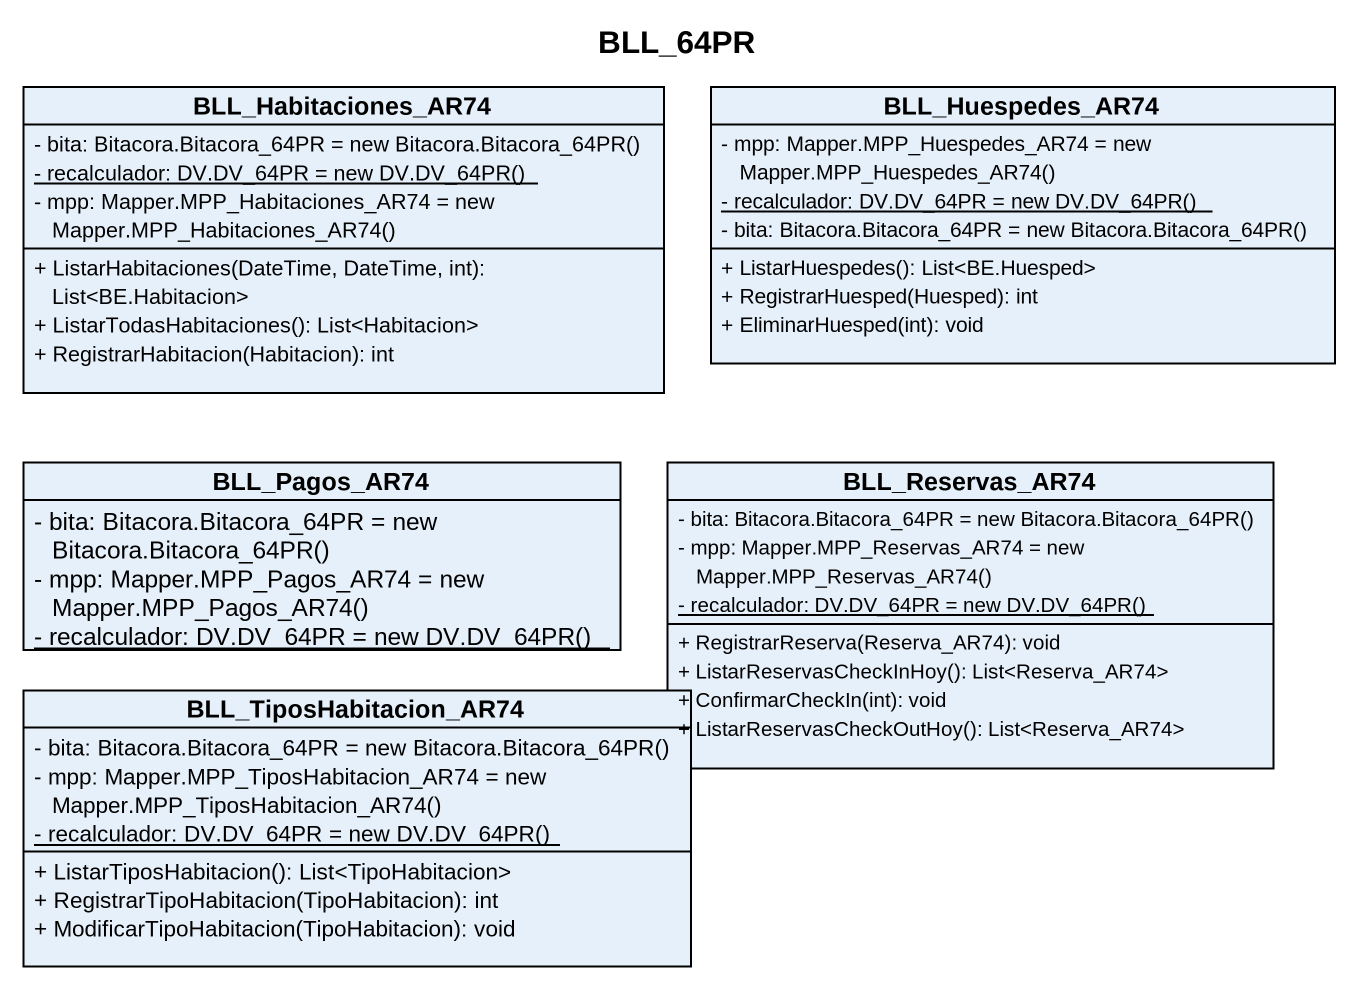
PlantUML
@startuml
title BLL_64PR
hide circle
hide empty members
skinparam classAttributeIconSize 0
class BLL_Habitaciones_AR74 {
  {field} - bita: Bitacora.Bitacora_64PR = new Bitacora.Bitacora_64PR()
  {static} {field} - recalculador: DV.DV_64PR = new DV.DV_64PR()
  {field} - mpp: Mapper.MPP_Habitaciones_AR74 = new Mapper.MPP_Habitaciones_AR74()
  + ListarHabitaciones(DateTime, DateTime, int): List<BE.Habitacion>
  + ListarTodasHabitaciones(): List<Habitacion>
  + RegistrarHabitacion(Habitacion): int
}
class BLL_Huespedes_AR74 {
  {field} - mpp: Mapper.MPP_Huespedes_AR74 = new Mapper.MPP_Huespedes_AR74()
  {static} {field} - recalculador: DV.DV_64PR = new DV.DV_64PR()
  {field} - bita: Bitacora.Bitacora_64PR = new Bitacora.Bitacora_64PR()
  + ListarHuespedes(): List<BE.Huesped>
  + RegistrarHuesped(Huesped): int
  + EliminarHuesped(int): void
}
class BLL_Pagos_AR74 {
  {field} - bita: Bitacora.Bitacora_64PR = new Bitacora.Bitacora_64PR()
  {field} - mpp: Mapper.MPP_Pagos_AR74 = new Mapper.MPP_Pagos_AR74()
  {static} {field} - recalculador: DV.DV_64PR = new DV.DV_64PR()
}
class BLL_Reservas_AR74 {
  {field} - bita: Bitacora.Bitacora_64PR = new Bitacora.Bitacora_64PR()
  {field} - mpp: Mapper.MPP_Reservas_AR74 = new Mapper.MPP_Reservas_AR74()
  {static} {field} - recalculador: DV.DV_64PR = new DV.DV_64PR()
  + RegistrarReserva(Reserva_AR74): void
  + ListarReservasCheckInHoy(): List<Reserva_AR74>
  + ConfirmarCheckIn(int): void
  + ListarReservasCheckOutHoy(): List<Reserva_AR74>
}
class BLL_TiposHabitacion_AR74 {
  {field} - bita: Bitacora.Bitacora_64PR = new Bitacora.Bitacora_64PR()
  {field} - mpp: Mapper.MPP_TiposHabitacion_AR74 = new Mapper.MPP_TiposHabitacion_AR74()
  {static} {field} - recalculador: DV.DV_64PR = new DV.DV_64PR()
  + ListarTiposHabitacion(): List<TipoHabitacion>
  + RegistrarTipoHabitacion(TipoHabitacion): int
  + ModificarTipoHabitacion(TipoHabitacion): void
}
@enduml
